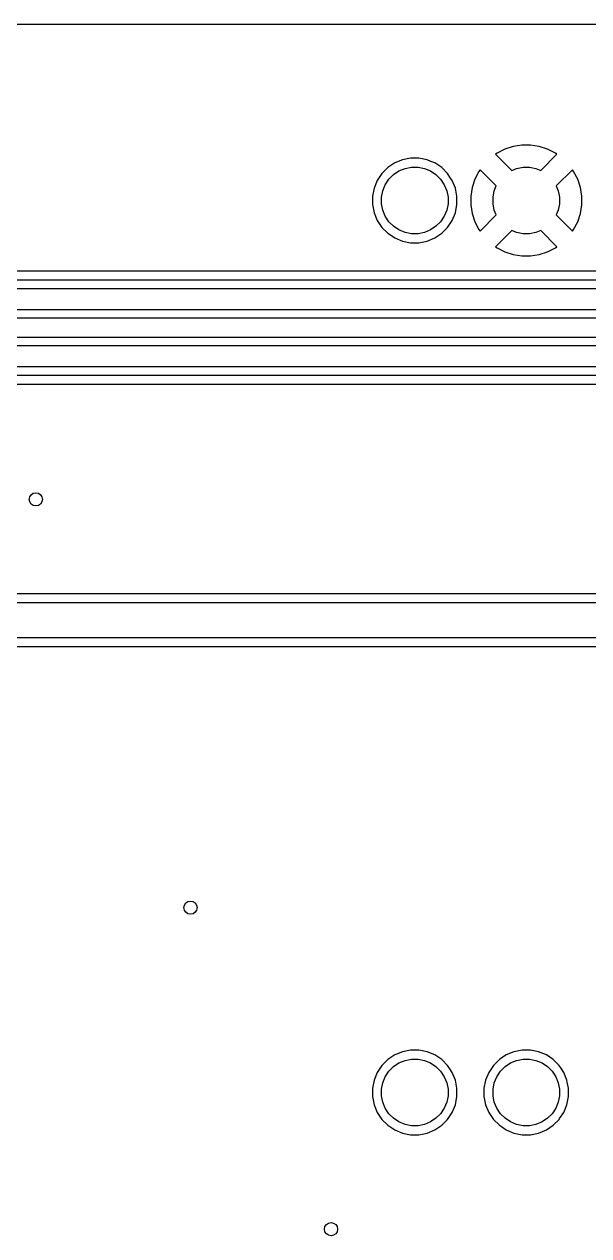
# Model space of a CAD drawing. Header units: inches. Extents: x 2.9 to 6.6, y -4.54 to -2.01.
# Drawn here: x 4.224 to 4.73, y -3.095 to -2.009 of the extents above; entities that cross this region are included whole.
import ezdxf

# ---------------------------------------------------------------- set-up
doc = ezdxf.new("R2010")
doc.units = ezdxf.units.IN
doc.header["$MEASUREMENT"] = 0
doc.layers.add('BLACK', color=7, linetype='CONTINUOUS')

msp = doc.modelspace()

# ---------------------------------------------------------------- linework, layer by layer
at = {"layer": 'BLACK', "linetype": 'CONTINUOUS'}
for p, q in [((2.9183, -2.0089), (6.5943, -2.0089)), ((4.6624, -2.1185), (4.6549, -2.1209)), ((4.6701, -2.1172), (4.6624, -2.1185)), ((4.6624, -2.1185), (4.6624, -2.1185)), ((4.6779, -2.1172), (4.6701, -2.1172)), ((4.6857, -2.1185), (4.6779, -2.1172)), ((4.6931, -2.1209), (4.6857, -2.1185)), ((4.5703, -2.129), (4.563, -2.1305)), ((4.5777, -2.129), (4.5703, -2.129)), ((4.5703, -2.129), (4.5703, -2.129)), ((4.5851, -2.1305), (4.5777, -2.129)), ((4.5777, -2.129), (4.5777, -2.129)), ((4.648, -2.1244), (4.6465, -2.1255)), ((4.6465, -2.1255), (4.6465, -2.1255)), ((4.6465, -2.1255), (4.661, -2.14)), ((4.6549, -2.1209), (4.648, -2.1244)), ((4.687, -2.14), (4.7015, -2.1255)), ((4.7001, -2.1244), (4.6931, -2.1209)), ((4.7015, -2.1255), (4.7001, -2.1244)), ((4.7015, -2.1255), (4.7015, -2.1255)), ((4.5499, -2.1375), (4.5446, -2.1428)), ((4.5561, -2.1333), (4.5499, -2.1375)), ((4.555, -2.1437), (4.5599, -2.1405)), ((4.563, -2.1305), (4.5561, -2.1333)), ((4.5599, -2.1405), (4.5653, -2.1382)), ((4.563, -2.1305), (4.563, -2.1305)), ((4.5653, -2.1382), (4.5711, -2.1371)), ((4.5711, -2.1371), (4.577, -2.1371)), ((4.577, -2.1371), (4.5827, -2.1382)), ((4.5827, -2.1382), (4.5882, -2.1405)), ((4.5884, -2.1319), (4.5851, -2.1305)), ((4.5851, -2.1305), (4.5851, -2.1305)), ((4.5882, -2.1405), (4.593, -2.1437)), ((4.592, -2.1333), (4.5884, -2.1319)), ((4.5982, -2.1375), (4.592, -2.1333)), ((4.6034, -2.1428), (4.5982, -2.1375)), ((4.6326, -2.1394), (4.6315, -2.1409)), ((4.6471, -2.1539), (4.6326, -2.1394)), ((4.6326, -2.1394), (4.6326, -2.1394)), ((4.661, -2.14), (4.6653, -2.1382)), ((4.6653, -2.1382), (4.6711, -2.1371)), ((4.6711, -2.1371), (4.677, -2.1371)), ((4.677, -2.1371), (4.6827, -2.1382)), ((4.6827, -2.1382), (4.687, -2.14)), ((4.7154, -2.1394), (4.7009, -2.1539)), ((4.7165, -2.1409), (4.7154, -2.1394)), ((4.5404, -2.149), (4.5376, -2.1559)), ((4.5446, -2.1428), (4.5404, -2.149)), ((4.5476, -2.1528), (4.5508, -2.1479)), ((4.5508, -2.1479), (4.555, -2.1437)), ((4.593, -2.1437), (4.5972, -2.1479)), ((4.5972, -2.1479), (4.6005, -2.1528)), ((4.6062, -2.1469), (4.6034, -2.1428)), ((4.6076, -2.149), (4.6062, -2.1469)), ((4.6105, -2.1559), (4.6076, -2.149)), ((4.628, -2.1479), (4.6256, -2.1553)), ((4.6315, -2.1409), (4.628, -2.1479)), ((4.7201, -2.1479), (4.7165, -2.1409)), ((4.7225, -2.1553), (4.7201, -2.1479)), ((4.5376, -2.1559), (4.5361, -2.1632)), ((4.5376, -2.1559), (4.5376, -2.1559)), ((4.5442, -2.164), (4.5453, -2.1582)), ((4.5453, -2.1582), (4.5476, -2.1528)), ((4.6005, -2.1528), (4.6027, -2.1582)), ((4.6027, -2.1582), (4.6039, -2.164)), ((4.6119, -2.163), (4.6105, -2.1559)), ((4.6105, -2.1559), (4.6105, -2.1559)), ((4.6256, -2.1553), (4.6243, -2.163)), ((4.6256, -2.1553), (4.6256, -2.1553)), ((4.6442, -2.164), (4.6453, -2.1582)), ((4.6453, -2.1582), (4.6471, -2.1539)), ((4.7009, -2.1539), (4.7027, -2.1582)), ((4.7027, -2.1582), (4.7039, -2.164)), ((4.7237, -2.163), (4.7225, -2.1553)), ((4.7225, -2.1553), (4.7225, -2.1553)), ((4.5361, -2.1632), (4.5361, -2.1707)), ((4.5361, -2.1707), (4.5376, -2.178)), ((4.5442, -2.1699), (4.5442, -2.164)), ((4.5453, -2.1756), (4.5442, -2.1699)), ((4.6039, -2.1699), (4.6027, -2.1756)), ((4.6039, -2.164), (4.6039, -2.1699)), ((4.6105, -2.178), (4.6119, -2.1707)), ((4.6119, -2.1632), (4.6119, -2.163)), ((4.6119, -2.1707), (4.6119, -2.1632)), ((4.6119, -2.1632), (4.6119, -2.1632)), ((4.6119, -2.1632), (4.6119, -2.1632)), ((4.6243, -2.163), (4.6243, -2.1708)), ((4.6243, -2.1708), (4.6256, -2.1786)), ((4.6442, -2.1699), (4.6442, -2.164)), ((4.6453, -2.1756), (4.6442, -2.1699)), ((4.7039, -2.1699), (4.7027, -2.1756)), ((4.7039, -2.164), (4.7039, -2.1699)), ((4.7225, -2.1786), (4.7237, -2.1708)), ((4.7237, -2.1632), (4.7237, -2.163)), ((4.7237, -2.1708), (4.7237, -2.1632)), ((4.5376, -2.178), (4.5376, -2.178)), ((4.5376, -2.178), (4.5404, -2.1849)), ((4.5476, -2.1811), (4.5453, -2.1756)), ((4.5508, -2.186), (4.5476, -2.1811)), ((4.6005, -2.1811), (4.5972, -2.186)), ((4.6027, -2.1756), (4.6005, -2.1811)), ((4.6076, -2.1849), (4.6105, -2.178)), ((4.6256, -2.1786), (4.6256, -2.1786)), ((4.6256, -2.1786), (4.628, -2.186)), ((4.6326, -2.1944), (4.6471, -2.1799)), ((4.6471, -2.1799), (4.6453, -2.1756)), ((4.7027, -2.1756), (4.7009, -2.1799)), ((4.7009, -2.1799), (4.7154, -2.1944)), ((4.7201, -2.186), (4.7225, -2.1786)), ((4.7225, -2.1786), (4.7225, -2.1786)), ((4.5404, -2.1849), (4.5446, -2.1911)), ((4.5446, -2.1911), (4.5499, -2.1964)), ((4.555, -2.1901), (4.5508, -2.186)), ((4.5599, -2.1934), (4.555, -2.1901)), ((4.5653, -2.1956), (4.5599, -2.1934)), ((4.5882, -2.1934), (4.5827, -2.1956)), ((4.593, -2.1901), (4.5882, -2.1934)), ((4.5972, -2.186), (4.593, -2.1901)), ((4.5982, -2.1964), (4.6034, -2.1911)), ((4.6034, -2.1911), (4.6076, -2.1849)), ((4.628, -2.186), (4.6315, -2.193)), ((4.6315, -2.193), (4.6326, -2.1944)), ((4.6326, -2.1944), (4.6326, -2.1944)), ((4.661, -2.1939), (4.6465, -2.2084)), ((4.6653, -2.1956), (4.661, -2.1939)), ((4.687, -2.1939), (4.6827, -2.1956)), ((4.7015, -2.2084), (4.687, -2.1939)), ((4.7154, -2.1944), (4.7165, -2.193)), ((4.7165, -2.193), (4.7201, -2.186)), ((4.5499, -2.1964), (4.554, -2.1991)), ((4.554, -2.1991), (4.5561, -2.2005)), ((4.5561, -2.2005), (4.563, -2.2034)), ((4.563, -2.2034), (4.5703, -2.2048)), ((4.5711, -2.1968), (4.5653, -2.1956)), ((4.5703, -2.2048), (4.5703, -2.2048)), ((4.5703, -2.2048), (4.5703, -2.2048)), ((4.5703, -2.2048), (4.5777, -2.2048)), ((4.577, -2.1968), (4.5711, -2.1968)), ((4.5827, -2.1956), (4.577, -2.1968)), ((4.5777, -2.2048), (4.5851, -2.2034)), ((4.5777, -2.2048), (4.5777, -2.2048)), ((4.5851, -2.2034), (4.592, -2.2005)), ((4.592, -2.2005), (4.5982, -2.1964)), ((4.6711, -2.1968), (4.6653, -2.1956)), ((4.677, -2.1968), (4.6711, -2.1968)), ((4.6827, -2.1956), (4.677, -2.1968)), ((4.6465, -2.2084), (4.6465, -2.2084)), ((4.6465, -2.2084), (4.648, -2.2094)), ((4.648, -2.2094), (4.6549, -2.213)), ((4.6549, -2.213), (4.6624, -2.2154)), ((4.6624, -2.2154), (4.6701, -2.2166)), ((4.6701, -2.2166), (4.6779, -2.2166)), ((4.6779, -2.2166), (4.6857, -2.2154)), ((4.6857, -2.2154), (4.6931, -2.213)), ((4.6857, -2.2154), (4.6857, -2.2154)), ((4.6931, -2.213), (4.7001, -2.2094)), ((4.7001, -2.2094), (4.7015, -2.2084)), ((4.0662, -2.2382), (4.8315, -2.2382)), ((4.8245, -2.2303), (4.0732, -2.2303)), ((4.8315, -2.2461), (4.0662, -2.2461)), ((4.0327, -2.2648), (4.8019, -2.2648)), ((4.8019, -2.2726), (4.0327, -2.2726)), ((4.0662, -2.2894), (4.8305, -2.2894)), ((4.8305, -2.2972), (4.0662, -2.2972)), ((3.9481, -2.3159), (4.8019, -2.3159)), ((4.8019, -2.3238), (3.9481, -2.3238)), ((3.9551, -2.3317), (4.7949, -2.3317)), ((6.2407, -2.5197), (4.0039, -2.5197)), ((3.9986, -2.5276), (6.2441, -2.5276)), ((6.2376, -2.5591), (3.9921, -2.5591)), ((3.9955, -2.5669), (6.2323, -2.5669)), ((4.5561, -2.9333), (4.5499, -2.9375)), ((4.563, -2.9305), (4.5561, -2.9333)), ((4.5703, -2.929), (4.563, -2.9305)), ((4.563, -2.9305), (4.563, -2.9305)), ((4.5777, -2.929), (4.5703, -2.929)), ((4.5703, -2.929), (4.5703, -2.929)), ((4.5851, -2.9305), (4.5777, -2.929)), ((4.5777, -2.929), (4.5777, -2.929)), ((4.592, -2.9333), (4.5851, -2.9305)), ((4.5851, -2.9305), (4.5851, -2.9305)), ((4.5982, -2.9375), (4.592, -2.9333)), ((4.6561, -2.9333), (4.6499, -2.9375)), ((4.663, -2.9305), (4.6561, -2.9333)), ((4.6703, -2.929), (4.663, -2.9305)), ((4.663, -2.9305), (4.663, -2.9305)), ((4.6777, -2.929), (4.6703, -2.929)), ((4.6703, -2.929), (4.6703, -2.929)), ((4.6851, -2.9305), (4.6777, -2.929)), ((4.6777, -2.929), (4.6777, -2.929)), ((4.692, -2.9333), (4.6851, -2.9305)), ((4.6851, -2.9305), (4.6851, -2.9305)), ((4.6982, -2.9375), (4.692, -2.9333)), ((4.5446, -2.9428), (4.5404, -2.949)), ((4.5499, -2.9375), (4.5446, -2.9428)), ((4.5508, -2.9479), (4.555, -2.9437)), ((4.555, -2.9437), (4.5599, -2.9405)), ((4.5599, -2.9405), (4.5653, -2.9382)), ((4.5653, -2.9382), (4.5711, -2.9371)), ((4.5711, -2.9371), (4.577, -2.9371)), ((4.577, -2.9371), (4.5827, -2.9382)), ((4.5827, -2.9382), (4.5882, -2.9405)), ((4.5882, -2.9405), (4.593, -2.9437)), ((4.593, -2.9437), (4.5972, -2.9479)), ((4.6034, -2.9428), (4.5982, -2.9375)), ((4.6055, -2.9458), (4.6034, -2.9428)), ((4.6446, -2.9428), (4.6404, -2.949)), ((4.6499, -2.9375), (4.6446, -2.9428)), ((4.6508, -2.9479), (4.655, -2.9437)), ((4.655, -2.9437), (4.6599, -2.9405)), ((4.6599, -2.9405), (4.6653, -2.9382)), ((4.6653, -2.9382), (4.6711, -2.9371)), ((4.6711, -2.9371), (4.677, -2.9371)), ((4.677, -2.9371), (4.6827, -2.9382)), ((4.6827, -2.9382), (4.6882, -2.9405)), ((4.6882, -2.9405), (4.693, -2.9437)), ((4.693, -2.9437), (4.6972, -2.9479)), ((4.7034, -2.9428), (4.6982, -2.9375)), ((4.7055, -2.9458), (4.7034, -2.9428)), ((4.5404, -2.949), (4.5376, -2.9559)), ((4.5453, -2.9582), (4.5476, -2.9528)), ((4.5476, -2.9528), (4.5508, -2.9479)), ((4.5972, -2.9479), (4.6005, -2.9528)), ((4.6005, -2.9528), (4.6027, -2.9582)), ((4.6076, -2.949), (4.6055, -2.9458)), ((4.6105, -2.9559), (4.6076, -2.949)), ((4.6404, -2.949), (4.6376, -2.9559)), ((4.6453, -2.9582), (4.6476, -2.9528)), ((4.6476, -2.9528), (4.6508, -2.9479)), ((4.6972, -2.9479), (4.7005, -2.9528)), ((4.7005, -2.9528), (4.7027, -2.9582)), ((4.7076, -2.949), (4.7055, -2.9458)), ((4.7105, -2.9559), (4.7076, -2.949)), ((4.5376, -2.9559), (4.5361, -2.9632)), ((4.5361, -2.9632), (4.5361, -2.9707)), ((4.5376, -2.9559), (4.5376, -2.9559)), ((4.5442, -2.964), (4.5453, -2.9582)), ((4.5442, -2.9699), (4.5442, -2.964)), ((4.6027, -2.9582), (4.6039, -2.964)), ((4.6039, -2.964), (4.6039, -2.9699)), ((4.6108, -2.9577), (4.6105, -2.9559)), ((4.6119, -2.9632), (4.6108, -2.9577)), ((4.6119, -2.9707), (4.6119, -2.9632)), ((4.6119, -2.9632), (4.6119, -2.9632)), ((4.6119, -2.9632), (4.6119, -2.9632)), ((4.6376, -2.9559), (4.6361, -2.9632)), ((4.6361, -2.9632), (4.6361, -2.9707)), ((4.6376, -2.9559), (4.6376, -2.9559)), ((4.6442, -2.964), (4.6453, -2.9582)), ((4.6442, -2.9699), (4.6442, -2.964)), ((4.7027, -2.9582), (4.7039, -2.964)), ((4.7039, -2.964), (4.7039, -2.9699)), ((4.7108, -2.9577), (4.7105, -2.9559)), ((4.7119, -2.9632), (4.7108, -2.9577)), ((4.7119, -2.9707), (4.7119, -2.9632)), ((4.7119, -2.9632), (4.7119, -2.9632)), ((4.7119, -2.9632), (4.7119, -2.9632)), ((4.5361, -2.9707), (4.5376, -2.978)), ((4.5453, -2.9756), (4.5442, -2.9699)), ((4.5476, -2.9811), (4.5453, -2.9756)), ((4.6027, -2.9756), (4.6005, -2.9811)), ((4.6039, -2.9699), (4.6027, -2.9756)), ((4.6105, -2.978), (4.6119, -2.9707)), ((4.6361, -2.9707), (4.6376, -2.978)), ((4.6453, -2.9756), (4.6442, -2.9699)), ((4.6476, -2.9811), (4.6453, -2.9756)), ((4.7027, -2.9756), (4.7005, -2.9811)), ((4.7039, -2.9699), (4.7027, -2.9756)), ((4.7105, -2.978), (4.7119, -2.9707)), ((4.5376, -2.978), (4.5376, -2.978)), ((4.5376, -2.978), (4.5404, -2.9849)), ((4.5404, -2.9849), (4.5446, -2.9911)), ((4.5508, -2.986), (4.5476, -2.9811)), ((4.555, -2.9901), (4.5508, -2.986)), ((4.5972, -2.986), (4.593, -2.9901)), ((4.6005, -2.9811), (4.5972, -2.986)), ((4.6039, -2.9904), (4.6076, -2.9849)), ((4.6076, -2.9849), (4.6105, -2.978)), ((4.6376, -2.978), (4.6376, -2.978)), ((4.6376, -2.978), (4.6404, -2.9849)), ((4.6404, -2.9849), (4.6446, -2.9911)), ((4.6508, -2.986), (4.6476, -2.9811)), ((4.655, -2.9901), (4.6508, -2.986)), ((4.6972, -2.986), (4.693, -2.9901)), ((4.7005, -2.9811), (4.6972, -2.986)), ((4.7039, -2.9904), (4.7076, -2.9849)), ((4.7076, -2.9849), (4.7105, -2.978)), ((4.5446, -2.9911), (4.5499, -2.9964)), ((4.5499, -2.9964), (4.5517, -2.9976)), ((4.5517, -2.9976), (4.5561, -3.0005)), ((4.5599, -2.9934), (4.555, -2.9901)), ((4.5653, -2.9956), (4.5599, -2.9934)), ((4.5711, -2.9968), (4.5653, -2.9956)), ((4.577, -2.9968), (4.5711, -2.9968)), ((4.5827, -2.9956), (4.577, -2.9968)), ((4.5882, -2.9934), (4.5827, -2.9956)), ((4.593, -2.9901), (4.5882, -2.9934)), ((4.592, -3.0005), (4.5982, -2.9964)), ((4.5982, -2.9964), (4.6034, -2.9911)), ((4.5982, -2.9964), (4.5982, -2.9964)), ((4.6034, -2.9911), (4.6039, -2.9904)), ((4.6034, -2.9911), (4.6034, -2.9911)), ((4.6446, -2.9911), (4.6499, -2.9964)), ((4.6499, -2.9964), (4.6517, -2.9976)), ((4.6517, -2.9976), (4.6561, -3.0005)), ((4.6599, -2.9934), (4.655, -2.9901)), ((4.6653, -2.9956), (4.6599, -2.9934)), ((4.6711, -2.9968), (4.6653, -2.9956)), ((4.677, -2.9968), (4.6711, -2.9968)), ((4.6827, -2.9956), (4.677, -2.9968)), ((4.6882, -2.9934), (4.6827, -2.9956)), ((4.693, -2.9901), (4.6882, -2.9934)), ((4.692, -3.0005), (4.6982, -2.9964)), ((4.6982, -2.9964), (4.7034, -2.9911)), ((4.6982, -2.9964), (4.6982, -2.9964)), ((4.7034, -2.9911), (4.7039, -2.9904)), ((4.7034, -2.9911), (4.7034, -2.9911)), ((4.5561, -3.0005), (4.563, -3.0034)), ((4.563, -3.0034), (4.5703, -3.0048)), ((4.5703, -3.0048), (4.5703, -3.0048)), ((4.5703, -3.0048), (4.5703, -3.0048)), ((4.5703, -3.0048), (4.5777, -3.0048)), ((4.5777, -3.0048), (4.5851, -3.0034)), ((4.5777, -3.0048), (4.5777, -3.0048)), ((4.5851, -3.0034), (4.592, -3.0005)), ((4.6561, -3.0005), (4.663, -3.0034)), ((4.663, -3.0034), (4.6703, -3.0048)), ((4.6703, -3.0048), (4.6703, -3.0048)), ((4.6703, -3.0048), (4.6703, -3.0048)), ((4.6703, -3.0048), (4.6777, -3.0048)), ((4.6777, -3.0048), (4.6851, -3.0034)), ((4.6777, -3.0048), (4.6777, -3.0048)), ((4.6851, -3.0034), (4.692, -3.0005))]:
    msp.add_line(p, q, dxfattribs=at)
at = {"layer": 'BLACK'}
for centre in [(4.2343, -2.435), (4.373, -2.8012), (4.499, -3.0896)]:
    msp.add_circle(centre, 0.00591, dxfattribs=at)

doc.saveas('drawing.dxf')
